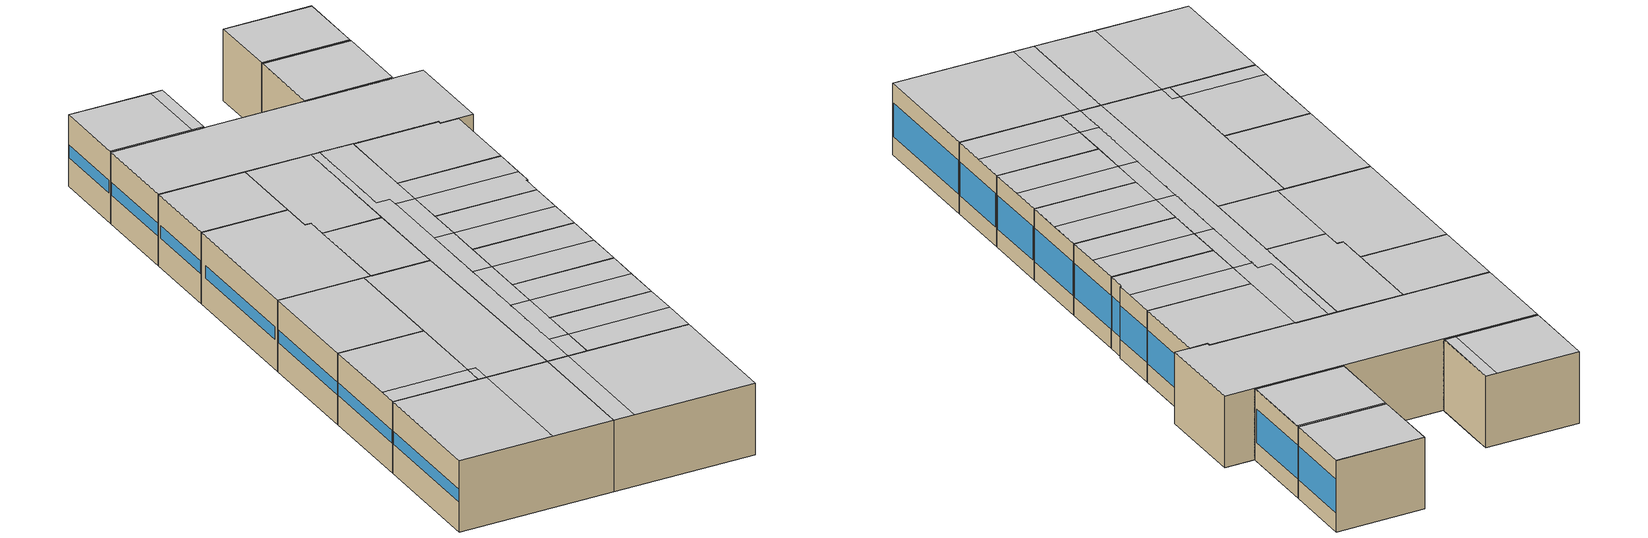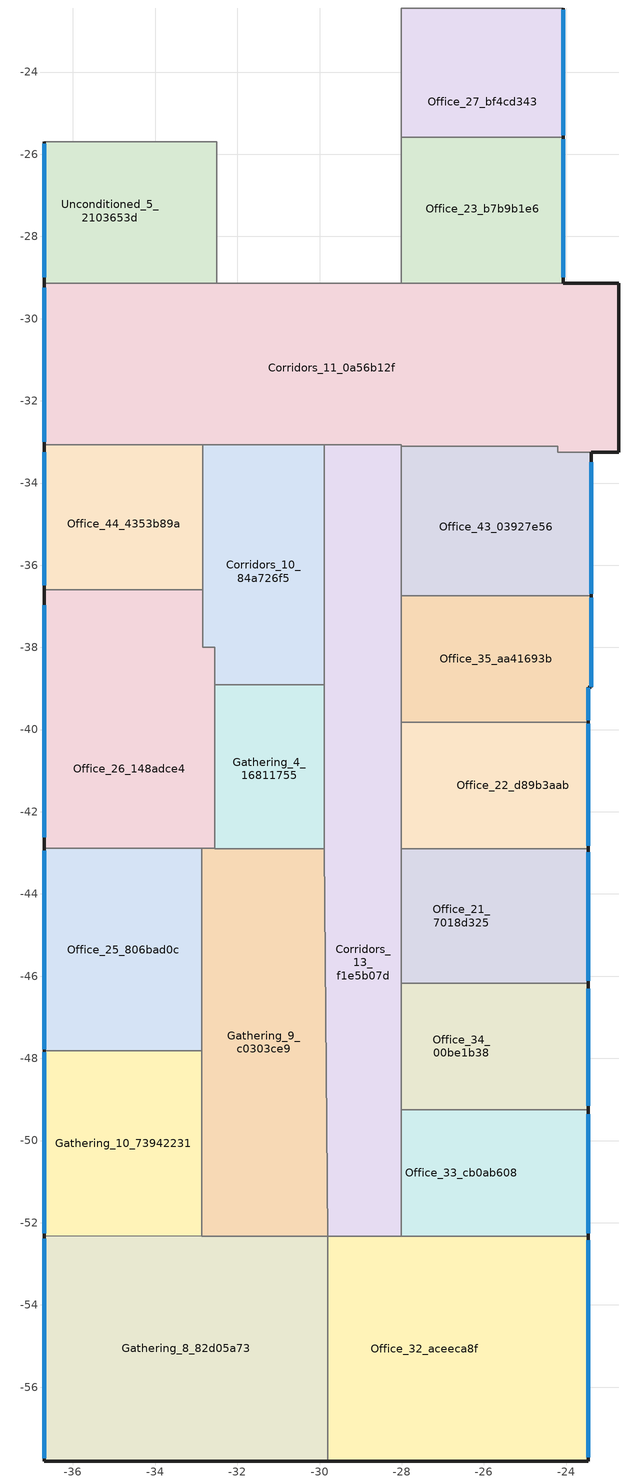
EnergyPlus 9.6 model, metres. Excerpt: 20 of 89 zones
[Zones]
Corridors_10_84a726f5
 floor outside (Typical Insulated Exterior Mass Floor-R10): -29.89,-33.4 -29.89,-38.91 -32.55,-38.91 -32.55,-38 -32.84,-38 -32.84,-33.4 z3.2
 floor to Corridors_15_e7c9870e (Typical Interior Floor): -29.89,-33.07 -29.89,-33.4 -32.84,-33.4 -32.84,-33.07 z3.2
 wall to Office_44_4353b89a (Generic Interior Wall): -32.84,-33.07 -32.84,-36.6 z3.2:6.4
 wall to Office_26_148adce4 (Generic Interior Wall): -32.84,-36.6 -32.84,-38 -32.55,-38 -32.55,-38.91 z3.2:6.4
 wall to Gathering_4_16811755 (Generic Interior Wall): -32.55,-38.91 -29.89,-38.91 z3.2:6.4
 wall to Corridors_13_f1e5b07d (Generic Interior Wall): -29.89,-38.91 -29.89,-33.07 z3.2:6.4
 wall to Corridors_11_0a56b12f (Generic Interior Wall): -29.89,-33.07 -32.84,-33.07 z3.2:6.4
 ceiling to Corridors_9_6331bc1f (Typical Interior Ceiling): -29.89,-33.09 -29.89,-33.07 -32.84,-33.07 -32.84,-33.09 z6.4
 ceiling to Office_20_bbc5f63d (Typical Interior Ceiling): -29.89,-38.91 -29.89,-33.09 -32.84,-33.09 -32.84,-38 -32.55,-38 -32.55,-38.91 z6.4
Corridors_11_0a56b12f
 floor to Corridors_15_e7c9870e (Typical Interior Floor): -36.7,-29.15 -22.72,-29.15 -22.72,-33.25 -24.2,-33.25 -24.2,-33.11 -28.02,-33.11 -28.02,-33.07 -36.7,-33.07 z3.2
 wall outside (Typical Insulated Metal Building Wall-R8): -36.7,-29.15 -36.7,-33.07 / -23.39,-33.25 -22.72,-33.25 -22.72,-29.15 -24.07,-29.15 z3.2:6.4
 wall to Corridors_13_f1e5b07d (Generic Interior Wall): -29.89,-33.07 -28.02,-33.07 -28.02,-33.11 z3.2:6.4
 wall to Corridors_12_35404b5d (Generic Interior Wall): -28.01,-29.15 -32.5,-29.15 z3.2:6.4
 wall to Office_44_4353b89a (Generic Interior Wall): -36.7,-33.07 -32.84,-33.07 z3.2:6.4
 wall to Office_43_03927e56 (Generic Interior Wall): -28.02,-33.11 -24.2,-33.11 -24.2,-33.25 -23.39,-33.25 z3.2:6.4
 wall to Office_23_b7b9b1e6 (Generic Interior Wall): -24.07,-29.15 -28.01,-29.15 z3.2:6.4
 wall to Unconditioned_5_2103653d (Generic Interior Wall): -32.5,-29.15 -36.7,-29.15 z3.2:6.4
 window (U 0.25 SHGC 0.22 Simple Glazing Window): -36.7,-29.25 -36.7,-33 z4.52:5.08
 ceiling to Corridors_9_6331bc1f (Typical Interior Ceiling): -22.72,-33.25 -22.72,-29.15 -36.7,-29.15 -36.7,-33.07 -28.02,-33.07 -28.02,-33.09 -24.17,-33.09 -24.17,-33.25 z6.4
 ceiling to Gathering_2_082fe506 (Typical Interior Ceiling): -24.2,-33.11 -24.17,-33.09 -28.02,-33.09 -28.02,-33.11 z6.4
Corridors_13_f1e5b07d
 floor outside (Typical Insulated Exterior Mass Floor-R10): -28.02,-33.4 -28.02,-39.01 -29.89,-39.01 -29.89,-33.4 z3.2
 floor to Gathering_7_15463a30 (Typical Interior Floor): -28.02,-39.01 -28.02,-52.33 -29.8,-52.33 -29.89,-42.9 -29.89,-39.01 z3.2
 floor to Corridors_15_e7c9870e (Typical Interior Floor): -28.02,-33.07 -28.02,-33.4 -29.89,-33.4 -29.89,-33.07 z3.2
 wall to Office_22_d89b3aab (Generic Interior Wall): -28.02,-42.9 -28.02,-39.82 z3.2:6.4
 wall to Office_21_7018d325 (Generic Interior Wall): -28.02,-46.17 -28.02,-42.9 z3.2:6.4
 wall to Gathering_9_c0303ce9 (Generic Interior Wall): -29.89,-42.9 -29.8,-52.33 z3.2:6.4
 wall to Gathering_4_16811755 (Generic Interior Wall): -29.89,-38.91 -29.89,-42.9 z3.2:6.4
 wall to Office_43_03927e56 (Generic Interior Wall): -28.02,-36.74 -28.02,-33.11 z3.2:6.4
 wall to Office_35_aa41693b (Generic Interior Wall): -28.02,-39.82 -28.02,-36.74 z3.2:6.4
 wall to Office_34_00be1b38 (Generic Interior Wall): -28.02,-49.24 -28.02,-46.17 z3.2:6.4
 wall to Office_33_cb0ab608 (Generic Interior Wall): -28.02,-52.33 -28.02,-49.24 z3.2:6.4
 wall to Office_32_aceeca8f (Generic Interior Wall): -29.8,-52.33 -28.02,-52.33 z3.2:6.4
 ceiling to Office_20_bbc5f63d (Typical Interior Ceiling): -28.89,-52.33 -28.89,-37.75 -29.51,-37.75 -29.51,-33.09 -29.89,-33.09 -29.89,-42.9 -29.8,-52.33 z6.4
 ceiling to Office_19_e1231e4d (Typical Interior Ceiling): -28.02,-41.37 -28.02,-38.19 -28.89,-38.19 -28.89,-41.37 z6.4
 ceiling to Office_15_2fc2a2ee (Typical Interior Ceiling): -28.02,-52.33 -28.02,-50.77 -28.89,-50.77 -28.89,-52.33 z6.4
 ceiling to Office_14_21a20380 (Typical Interior Ceiling): -28.02,-50.77 -28.02,-47.62 -28.89,-47.62 -28.89,-50.77 z6.4
 ceiling to Office_13_77bc369e (Typical Interior Ceiling): -28.02,-47.62 -28.02,-44.51 -28.89,-44.51 -28.89,-47.62 z6.4
 ceiling to Gathering_2_082fe506 (Typical Interior Ceiling): -28.02,-38.19 -28.02,-33.09 -29.51,-33.09 -29.51,-37.75 -28.89,-37.75 -28.89,-38.19 z6.4
 ceiling to Corridors_9_6331bc1f (Typical Interior Ceiling): -28.02,-33.09 -28.02,-33.07 -29.89,-33.07 -29.51,-33.09 z6.4
 ceiling to Office_47_066f9f1b (Typical Interior Ceiling): -28.02,-44.51 -28.02,-41.37 -28.89,-41.37 -28.89,-44.51 z6.4
Gathering_10_73942231
 floor to Gathering_7_15463a30 (Typical Interior Floor): -32.87,-47.82 -32.87,-52.33 -36.7,-52.32 -36.7,-47.82 z3.2
 wall outside (Typical Insulated Metal Building Wall-R8): -36.7,-47.82 -36.7,-52.32 z3.2:6.4
 wall to Gathering_9_c0303ce9 (Generic Interior Wall): -32.87,-52.33 -32.87,-47.82 z3.2:6.4
 wall to Gathering_8_82d05a73 (Generic Interior Wall): -36.7,-52.32 -32.87,-52.33 z3.2:6.4
 wall to Office_25_806bad0c (Generic Interior Wall): -32.87,-47.82 -36.7,-47.82 z3.2:6.4
 window (U 0.25 SHGC 0.22 Simple Glazing Window): -36.7,-47.85 -36.7,-52.26 z4.52:5.08
 ceiling to Gathering_3_ca57b815 (Typical Interior Ceiling): -32.87,-52.33 -32.87,-51.46 -36.7,-51.46 -36.7,-52.32 z6.4
 ceiling to Office_20_bbc5f63d (Typical Interior Ceiling): -32.87,-51.46 -32.87,-47.82 -36.7,-47.82 -36.7,-51.46 z6.4
Gathering_4_16811755
 floor outside (Typical Insulated Exterior Mass Floor-R10): -29.89,-38.91 -29.89,-39.01 -32.55,-39.01 -32.55,-38.91 z3.2
 floor to Gathering_7_15463a30 (Typical Interior Floor): -29.89,-39.01 -29.89,-42.9 -32.55,-42.9 -32.55,-39.01 z3.2
 wall to Office_26_148adce4 (Generic Interior Wall): -32.55,-38.91 -32.55,-42.89 z3.2:6.4
 wall to Gathering_9_c0303ce9 (Generic Interior Wall): -32.55,-42.89 -32.55,-42.9 -29.89,-42.9 z3.2:6.4
 ceiling to Office_20_bbc5f63d (Typical Interior Ceiling): -29.89,-42.9 -29.89,-38.91 -32.55,-38.91 -32.55,-42.9 z6.4
Gathering_8_82d05a73
 floor to Gathering_7_15463a30 (Typical Interior Floor): -36.7,-52.32 -29.8,-52.33 -29.8,-57.8 -36.7,-57.8 z3.2
 wall outside (Typical Insulated Metal Building Wall-R8): -36.7,-52.32 -36.7,-57.8 -29.8,-57.8 z3.2:6.4
 wall to Office_32_aceeca8f (Generic Interior Wall): -29.8,-57.8 -29.8,-52.33 z3.2:6.4
 wall to Gathering_9_c0303ce9 (Generic Interior Wall): -29.8,-52.33 -32.87,-52.33 z3.2:6.4
 window (U 0.25 SHGC 0.22 Simple Glazing Window): -36.7,-52.39 -36.7,-57.73 z4.52:5.08
 ceiling to Gathering_3_ca57b815 (Typical Interior Ceiling): -32.51,-57.8 -32.51,-52.33 -36.7,-52.32 -36.7,-57.8 z6.4
 ceiling to Office_20_bbc5f63d (Typical Interior Ceiling): -29.8,-57.8 -29.8,-52.33 -32.51,-52.33 -32.51,-57.8 z6.4
Gathering_9_c0303ce9
 floor to Gathering_7_15463a30 (Typical Interior Floor): -32.87,-42.89 -32.55,-42.9 -29.89,-42.9 -29.8,-52.33 -32.87,-52.33 z3.2
 wall to Office_26_148adce4 (Generic Interior Wall): -32.55,-42.89 -32.87,-42.89 z3.2:6.4
 wall to Office_25_806bad0c (Generic Interior Wall): -32.87,-42.89 -32.87,-47.82 z3.2:6.4
 ceiling to Gathering_3_ca57b815 (Typical Interior Ceiling): -32.51,-52.33 -32.51,-51.46 -32.87,-51.46 -32.87,-52.33 z6.4
 ceiling to Office_20_bbc5f63d (Typical Interior Ceiling): -29.8,-52.33 -29.89,-42.9 -32.55,-42.9 -32.87,-42.89 -32.87,-51.46 -32.51,-51.46 -32.51,-52.33 z6.4
Office_21_7018d325
 floor outside (Typical Insulated Exterior Mass Floor-R10): -23.47,-42.9 -23.47,-46.17 -25.08,-46.17 -25.08,-42.9 z3.2
 floor to Gathering_7_15463a30 (Typical Interior Floor): -25.08,-42.9 -25.08,-46.17 -28.02,-46.17 -28.02,-42.9 z3.2
 wall outside (Typical Insulated Metal Building Wall-R8): -23.47,-46.17 -23.47,-42.9 z3.2:6.4
 wall to Office_34_00be1b38 (Generic Interior Wall): -28.02,-46.17 -23.47,-46.17 z3.2:6.4
 wall to Office_22_d89b3aab (Generic Interior Wall): -23.47,-42.9 -28.02,-42.9 z3.2:6.4
 window (U 0.25 SHGC 0.22 Simple Glazing Window): -23.47,-46.11 -23.47,-42.98 z4.05:5.55
 ceiling to Office_13_77bc369e (Typical Interior Ceiling): -23.47,-46.17 -23.47,-44.51 -28.02,-44.51 -28.02,-46.17 z6.4
 ceiling to Office_47_066f9f1b (Typical Interior Ceiling): -23.47,-44.51 -23.47,-42.9 -28.02,-42.9 -28.02,-44.51 z6.4
Office_22_d89b3aab
 floor outside (Typical Insulated Exterior Mass Floor-R10): -23.47,-39.82 -23.47,-42.9 -25.08,-42.9 -25.08,-41.78 -27.12,-41.78 -27.12,-39.82 z3.2
 floor to Gathering_7_15463a30 (Typical Interior Floor): -27.12,-39.82 -27.12,-41.78 -25.08,-41.78 -25.08,-42.9 -28.02,-42.9 -28.02,-39.82 z3.2
 wall outside (Typical Insulated Metal Building Wall-R8): -23.47,-42.9 -23.47,-39.82 z3.2:6.4
 wall to Office_35_aa41693b (Generic Interior Wall): -23.47,-39.82 -28.02,-39.82 z3.2:6.4
 window (U 0.25 SHGC 0.22 Simple Glazing Window): -23.47,-42.83 -23.47,-39.86 z4.05:5.55
 ceiling to Office_19_e1231e4d (Typical Interior Ceiling): -23.47,-41.37 -23.47,-39.82 -28.02,-39.82 -28.02,-41.37 z6.4
 ceiling to Office_47_066f9f1b (Typical Interior Ceiling): -23.47,-42.9 -23.47,-41.37 -28.02,-41.37 -28.02,-42.9 z6.4
Office_23_b7b9b1e6
 floor to Corridors_15_e7c9870e (Typical Interior Floor): -24.07,-29.08 -24.07,-29.15 -28.01,-29.15 -28.01,-29.08 z3.2
 floor to Office_28_10400e3d (Typical Interior Floor): -24.07,-25.59 -24.07,-29.08 -28.01,-29.08 -28.01,-25.59 z3.2
 wall outside (Typical Insulated Metal Building Wall-R8): -24.07,-29.15 -24.07,-25.59 z3.2:6.4
 wall to Corridors_12_35404b5d (Generic Interior Wall): -28.01,-25.59 -28.01,-29.15 z3.2:6.4
 wall to Office_27_bf4cd343 (Generic Interior Wall): -24.07,-25.59 -28.01,-25.59 z3.2:6.4
 window (U 0.25 SHGC 0.22 Simple Glazing Window): -24.07,-28.99 -24.07,-25.63 z4.05:5.55
 ceiling to Office_12_30b5764e (Typical Interior Ceiling): -24.07,-29.08 -24.07,-25.68 -28.01,-25.68 -28.01,-29.08 z6.4
 ceiling to Office_11_963340c0 (Typical Interior Ceiling): -24.07,-25.68 -24.07,-25.59 -28.01,-25.59 -28.01,-25.68 z6.4
 ceiling to Corridors_9_6331bc1f (Typical Interior Ceiling): -24.07,-29.15 -24.07,-29.08 -28.01,-29.08 -28.01,-29.15 z6.4
Office_25_806bad0c
 floor to Gathering_7_15463a30 (Typical Interior Floor): -32.87,-42.89 -32.87,-47.82 -36.7,-47.82 -36.7,-42.89 z3.2
 wall outside (Typical Insulated Metal Building Wall-R8): -36.7,-42.89 -36.7,-47.82 z3.2:6.4
 wall to Office_26_148adce4 (Generic Interior Wall): -32.87,-42.89 -36.7,-42.89 z3.2:6.4
 window (U 0.25 SHGC 0.22 Simple Glazing Window): -36.7,-42.95 -36.7,-47.78 z4.52:5.08
 ceiling to Office_20_bbc5f63d (Typical Interior Ceiling): -32.87,-47.82 -32.87,-42.89 -36.7,-42.89 -36.7,-47.82 z6.4
Office_26_148adce4
 floor outside (Typical Insulated Exterior Mass Floor-R10): -32.84,-36.6 -32.84,-38 -32.55,-38 -32.55,-39.01 -36.7,-39.01 -36.7,-36.6 z3.2
 floor to Gathering_7_15463a30 (Typical Interior Floor): -36.7,-39.01 -32.55,-39.01 -32.55,-42.89 -36.7,-42.89 z3.2
 wall outside (Typical Insulated Metal Building Wall-R8): -36.7,-36.6 -36.7,-42.89 z3.2:6.4
 wall to Office_44_4353b89a (Generic Interior Wall): -32.84,-36.6 -36.7,-36.6 z3.2:6.4
 window (U 0.25 SHGC 0.22 Simple Glazing Window): -36.7,-36.98 -36.7,-42.62 z4.52:5.08
 ceiling to Office_20_bbc5f63d (Typical Interior Ceiling): -32.55,-42.89 -32.55,-38 -32.84,-38 -32.84,-36.6 -36.7,-36.6 -36.7,-42.89 z6.4
Office_27_bf4cd343
 floor to Classroom_194e9be4 (Typical Interior Floor): -24.07,-22.44 -24.07,-23.86 -28.01,-23.86 -28.01,-22.44 z3.2
 floor to Office_28_10400e3d (Typical Interior Floor): -24.07,-23.86 -24.07,-25.59 -28.01,-25.59 -28.01,-23.86 z3.2
 wall outside (Typical Insulated Metal Building Wall-R8): -24.07,-25.59 -24.07,-22.44 z3.2:6.4
 wall to Corridors_12_35404b5d (Generic Interior Wall): -28.01,-22.44 -28.01,-25.59 z3.2:6.4
 wall to Office_36_ecbb7077 (Generic Interior Wall): -24.07,-22.44 -28.01,-22.44 z3.2:6.4
 window (U 0.25 SHGC 0.22 Simple Glazing Window): -24.07,-25.54 -24.07,-22.49 z4.05:5.55
 ceiling to Office_11_963340c0 (Typical Interior Ceiling): -24.07,-25.59 -24.07,-22.46 -28.01,-22.46 -28.01,-25.59 z6.4
 ceiling to Office_10_878a6398 (Typical Interior Ceiling): -24.07,-22.46 -24.07,-22.44 -28.01,-22.44 -28.01,-22.46 z6.4
Office_32_aceeca8f
 floor outside (Typical Insulated Exterior Mass Floor-R10): -23.47,-52.33 -23.47,-57.8 -25.08,-57.8 -25.08,-52.33 z3.2
 floor to Gathering_7_15463a30 (Typical Interior Floor): -25.08,-52.33 -25.08,-57.8 -29.8,-57.8 -29.8,-52.33 z3.2
 wall outside (Typical Insulated Metal Building Wall-R8): -29.8,-57.8 -23.47,-57.8 -23.47,-52.33 z3.2:6.4
 wall to Office_33_cb0ab608 (Generic Interior Wall): -23.47,-52.33 -28.02,-52.33 z3.2:6.4
 window (U 0.25 SHGC 0.22 Simple Glazing Window): -23.47,-57.7 -23.47,-52.43 z4.05:5.55
 ceiling to Office_20_bbc5f63d (Typical Interior Ceiling): -28.89,-57.8 -28.89,-52.33 -29.8,-52.33 -29.8,-57.8 z6.4
 ceiling to Office_15_2fc2a2ee (Typical Interior Ceiling): -23.47,-57.8 -23.47,-52.33 -28.89,-52.33 -28.89,-57.8 z6.4
Office_33_cb0ab608
 floor outside (Typical Insulated Exterior Mass Floor-R10): -23.47,-49.24 -23.47,-52.33 -25.08,-52.33 -25.08,-49.24 z3.2
 floor to Gathering_7_15463a30 (Typical Interior Floor): -25.08,-49.24 -25.08,-52.33 -28.02,-52.33 -28.02,-49.24 z3.2
 wall outside (Typical Insulated Metal Building Wall-R8): -23.47,-52.33 -23.47,-49.24 z3.2:6.4
 wall to Office_34_00be1b38 (Generic Interior Wall): -23.47,-49.24 -28.02,-49.24 z3.2:6.4
 window (U 0.25 SHGC 0.22 Simple Glazing Window): -23.47,-52.25 -23.47,-49.36 z4.05:5.55
 ceiling to Office_15_2fc2a2ee (Typical Interior Ceiling): -23.47,-52.33 -23.47,-50.77 -28.02,-50.77 -28.02,-52.33 z6.4
 ceiling to Office_14_21a20380 (Typical Interior Ceiling): -23.47,-50.77 -23.47,-49.24 -28.02,-49.24 -28.02,-50.77 z6.4
Office_34_00be1b38
 floor outside (Typical Insulated Exterior Mass Floor-R10): -23.47,-46.17 -23.47,-49.24 -25.08,-49.24 -25.08,-46.17 z3.2
 floor to Gathering_7_15463a30 (Typical Interior Floor): -25.08,-46.17 -25.08,-49.24 -28.02,-49.24 -28.02,-46.17 z3.2
 wall outside (Typical Insulated Metal Building Wall-R8): -23.47,-49.24 -23.47,-46.17 z3.2:6.4
 window (U 0.25 SHGC 0.22 Simple Glazing Window): -23.47,-49.15 -23.47,-46.31 z4.05:5.55
 ceiling to Office_14_21a20380 (Typical Interior Ceiling): -23.47,-49.24 -23.47,-47.62 -28.02,-47.62 -28.02,-49.24 z6.4
 ceiling to Office_13_77bc369e (Typical Interior Ceiling): -23.47,-47.62 -23.47,-46.17 -28.02,-46.17 -28.02,-47.62 z6.4
Office_35_aa41693b
 floor outside (Typical Insulated Exterior Mass Floor-R10): -23.39,-36.74 -23.39,-38.97 -23.47,-38.97 -23.47,-39.82 -27.12,-39.82 -27.12,-39.01 -28.02,-39.01 -28.02,-36.74 z3.2
 floor to Gathering_7_15463a30 (Typical Interior Floor): -27.12,-39.01 -27.12,-39.82 -28.02,-39.82 -28.02,-39.01 z3.2
 wall outside (Typical Insulated Metal Building Wall-R8): -23.47,-39.82 -23.47,-38.97 -23.39,-38.97 -23.39,-36.74 z3.2:6.4
 wall to Office_43_03927e56 (Generic Interior Wall): -23.39,-36.74 -28.02,-36.74 z3.2:6.4
 window (U 0.25 SHGC 0.22 Simple Glazing Window): -23.47,-39.77 -23.47,-38.98 / -23.39,-38.96 -23.39,-36.8 z4.05:5.55
 ceiling to Office_19_e1231e4d (Typical Interior Ceiling): -23.47,-39.82 -23.47,-38.97 -23.39,-38.97 -23.39,-38.19 -28.02,-38.19 -28.02,-39.82 z6.4
 ceiling to Gathering_2_082fe506 (Typical Interior Ceiling): -23.39,-38.19 -23.39,-36.74 -28.02,-36.74 -28.02,-38.19 z6.4
Office_43_03927e56
 floor outside (Typical Insulated Exterior Mass Floor-R10): -23.39,-33.4 -23.39,-36.74 -28.02,-36.74 -28.02,-33.4 z3.2
 floor to Corridors_15_e7c9870e (Typical Interior Floor): -24.2,-33.11 -24.2,-33.25 -23.39,-33.25 -23.39,-33.4 -28.02,-33.4 -28.02,-33.11 z3.2
 wall outside (Typical Insulated Metal Building Wall-R8): -23.39,-36.74 -23.39,-33.25 z3.2:6.4
 window (U 0.25 SHGC 0.22 Simple Glazing Window): -23.39,-36.69 -23.39,-33.5 z4.05:5.55
 ceiling to Gathering_2_082fe506 (Typical Interior Ceiling): -23.39,-36.74 -23.39,-33.25 -24.2,-33.25 -24.2,-33.11 -28.02,-33.11 -28.02,-36.74 z6.4
Office_44_4353b89a
 floor outside (Typical Insulated Exterior Mass Floor-R10): -32.84,-33.4 -32.84,-36.6 -36.7,-36.6 -36.7,-33.4 z3.2
 floor to Corridors_15_e7c9870e (Typical Interior Floor): -32.84,-33.07 -32.84,-33.4 -36.7,-33.4 -36.7,-33.07 z3.2
 wall outside (Typical Insulated Metal Building Wall-R8): -36.7,-33.07 -36.7,-36.6 z3.2:6.4
 window (U 0.25 SHGC 0.22 Simple Glazing Window): -36.7,-33.25 -36.7,-36.49 z4.52:5.08
 ceiling to Office_20_bbc5f63d (Typical Interior Ceiling): -32.84,-36.6 -32.84,-33.09 -36.7,-33.09 -36.7,-36.6 z6.4
 ceiling to Corridors_9_6331bc1f (Typical Interior Ceiling): -32.84,-33.09 -32.84,-33.07 -36.7,-33.07 -36.7,-33.09 z6.4
Unconditioned_5_2103653d
 floor to Corridors_15_e7c9870e (Typical Interior Floor): -32.5,-29.08 -32.5,-29.15 -36.7,-29.15 -36.7,-29.08 z3.2
 floor to Corridors_7_dc13e085 (Typical Interior Floor): -32.5,-26.44 -32.5,-29.08 -33.51,-29.08 -33.51,-26.44 z3.2
 floor to Corridors_5_29b8e683 (Typical Interior Floor): -34.53,-25.7 -34.53,-26.44 -33.51,-26.44 -33.51,-29.08 -36.7,-29.08 -36.7,-25.7 z3.2
 floor to Unconditioned_10_469d708f (Typical Interior Floor): -32.5,-25.7 -32.5,-26.44 -34.53,-26.44 -34.53,-25.7 z3.2
 wall outside (Typical Insulated Metal Building Wall-R8): -36.7,-25.7 -36.7,-29.15 z3.2:6.4
 wall to Corridors_12_35404b5d (Generic Interior Wall): -32.5,-29.15 -32.5,-25.7 z3.2:6.4
 wall to Gathering_5_0c328738 (Generic Interior Wall): -32.5,-25.7 -36.7,-25.7 z3.2:6.4
 window (U 0.25 SHGC 0.22 Simple Glazing Window): -36.7,-25.75 -36.7,-29 z4.52:5.08
 ceiling to Corridors_14_29bf0241 (Typical Interior Ceiling): -33.03,-29.08 -33.03,-25.7 -36.7,-25.7 -36.7,-29.08 z6.4
 ceiling to Corridors_9_6331bc1f (Typical Interior Ceiling): -32.5,-29.15 -32.5,-29.08 -36.7,-29.08 -36.7,-29.15 z6.4
 ceiling to Corridors_1_2bb155a7 (Typical Interior Ceiling): -32.5,-29.08 -32.5,-25.7 -33.03,-25.7 -33.03,-29.08 z6.4
[Building]
unnamed: North Axis {deg}=0; Terrain=City; Solar Distribution=FullExteriorWithReflections
[Site:Location]
Sydney: Latitude {deg}=-33; Longitude {deg}=151; Time Zone {hr}=11; Elevation {m}=0
[SizingPeriod:DesignDay] Month=1; Day of Month=21; Day Type=SummerDesignDay; Dry-Bulb Temperature Range Modifier Type=DefaultMultipliers; Barometric Pressure {Pa}=100845; Wind Speed {m/s}=3.35; Wind Direction {deg}=0; Rain Indicator=No; Snow Indicator=No; Daylight Saving Time Indicator=No; Solar Model Indicator=ASHRAEClearSky; Sky Clearness=0; Begin Environment Reset Mode=FullResetAtBeginEnvironment
Name | Maximum Dry-Bulb Temperature {C} | Daily Dry-Bulb Temperature Range {deltaC} | Humidity Condition Type | Wetbulb or DewPoint at Maximum Dry-Bulb {C} | Enthalpy at Maximum Dry-Bulb {J/kg}
Sydney.Obs-Observatory.Hill Ann Clg .4% Condns DB=>MWB | 31.7 | 8.9 | Wetbulb | 19.8
Sydney.Obs-Observatory.Hill Ann Clg .4% Condns DP=>MDB | 24.9 | 6 | Dewpoint | 21.7
Sydney.Obs-Observatory.Hill Ann Clg .4% Condns Enth=>MDB | 27.6 | 6 | Enthalpy |  | 68500
Sydney.Obs-Observatory.Hill Ann Clg .4% Condns WB=>MDB | 27.4 | 7.2 | Wetbulb | 23
[Material] Thermal Absorptance=0.9
Name | Roughness | Thickness {m} | Conductivity {W/m-K} | Density {kg/m3} | Specific Heat {J/kg-K} | Solar Absorptance | Visible Absorptance
1/2IN Gypsum | Smooth | 0.0127 | 0.159893 | 784.902 | 829.465 | 0.4 | 0.4
100mm Normalweight concrete floor | MediumRough | 0.1016 | 2.3089 | 2322.01 | 832.02 | 0.7 | 0.7
4 in. Normalweight Concrete Floor | MediumRough | 0.1016 | 2.30846 | 2322.01 | 831.464 | 0.7 | 0.7
Generic Gypsum Board | MediumSmooth | 0.0127 | 0.16 | 800 | 1090 | 0.5 | 0.5
Generic Wall Air Gap | Smooth | 0.1 | 0.667 | 1.28 | 1000 | 0.7 | 0.7
Metal Siding | Smooth | 0.0015 | 44.9299 | 7688.88 | 409.736 | 0.7 | 0.7
[Material:NoMass] Thermal Absorptance=0.9; Solar Absorptance=0.7
Name | Roughness | Thermal Resistance {m2-K/W} | Visible Absorptance
CP02 CARPET PAD; Typical Carpet Pad | VeryRough | 0.21648 | 0.8
Typical Insulation-R8 | MediumSmooth | 1.40888 | 0.7
[WindowMaterial:SimpleGlazingSystem]
U 0.25 SHGC 0.22 Simple Glazing: U-Factor {W/m2-K}=1.4195; Solar Heat Gain Coefficient=0.22; Visible Transmittance=0.242
[Construction]
Generic Interior Wall: Generic Gypsum Board, Generic Wall Air Gap, Generic Gypsum Board
Typical Insulated Exterior Mass Floor-R10: Typical Insulation-R8, 4 in. Normalweight Concrete Floor, Typical Carpet Pad
Typical Insulated Metal Building Wall-R8: Metal Siding, Typical Insulation-R8, 1/2IN Gypsum
Typical Interior Ceiling: CP02 CARPET PAD, 100mm Normalweight concrete floor
Typical Interior Floor: 100mm Normalweight concrete floor, CP02 CARPET PAD
U 0.25 SHGC 0.22 Simple Glazing Window: U 0.25 SHGC 0.22 Simple Glazing
[Zone] Multiplier=1; Ceiling Height {m}=3.2; Part of Total Floor Area=Yes
Name | Volume {m3}
Corridors_10_84a726f5 | 54.2484
Corridors_11_0a56b12f | 176.907
Corridors_13_f1e5b07d | 114.233
Gathering_10_73942231 | 55.1901
Gathering_4_16811755 | 33.9722
Gathering_8_82d05a73 | 120.758
Gathering_9_c0303ce9 | 91.1544
Office_21_7018d325 | 47.5089
Office_22_d89b3aab | 44.854
Office_23_b7b9b1e6 | 44.9446
Office_25_806bad0c | 60.395
Office_26_148adce4 | 82.0979
Office_27_bf4cd343 | 39.7146
Office_32_aceeca8f | 110.799
Office_33_cb0ab608 | 44.8876
Office_34_00be1b38 | 44.7771
Office_35_aa41693b | 45.4179
Office_43_03927e56 | 53.4222
Office_44_4353b89a | 43.5255
Unconditioned_5_2103653d | 46.2643
